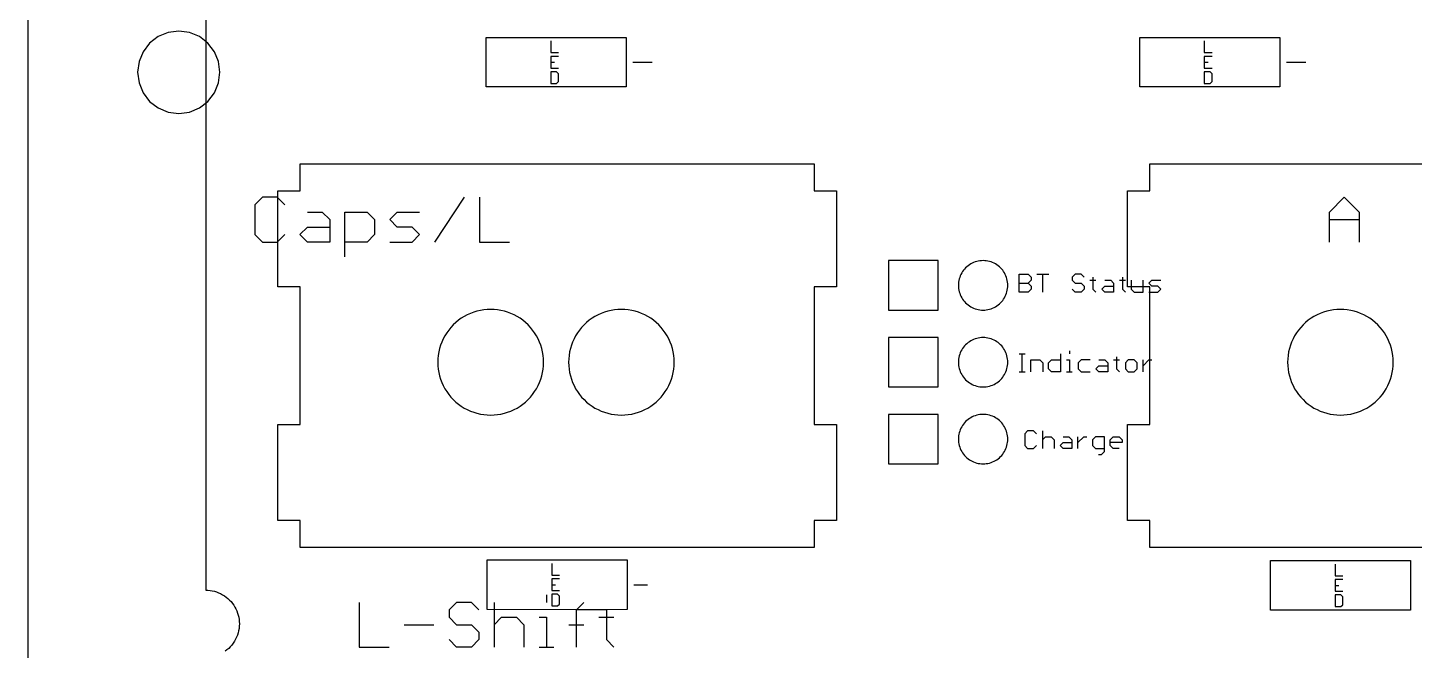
# Model space of a CAD drawing. Extents: x -174 to 183, y -92 to 46.
# Drawn here: x -174.5 to -124, y -47.5 to -24.8 of the extents above; entities that cross this region are included whole.
import ezdxf

# ---------------------------------------------------------------- set-up
doc = ezdxf.new("R2010")
doc.units = 0
doc.layers.get('0').update_dxf_attribs({"linetype": 'CONTINUOUS'})

msp = doc.modelspace()

# ---------------------------------------------------------------- linework, layer by layer
for p, q in [((-174.497, 38.44), (-174.497, -83.988)), ((-168.013, 30.931), (-168.013, -45.281)), ((-169.744, -25.123), (-170.055, -25.361)), ((-169.382, -24.973), (-169.744, -25.123)), ((-168.994, -24.922), (-169.382, -24.973)), ((-168.606, -24.973), (-168.994, -24.922)), ((-168.244, -25.123), (-168.606, -24.973)), ((-167.933, -25.361), (-168.244, -25.123)), ((-157.801, -26.956), (-157.801, -25.156)), ((-157.801, -25.156), (-152.701, -25.156)), ((-152.701, -25.156), (-152.701, -26.956)), ((-133.988, -26.956), (-133.988, -25.156)), ((-133.988, -25.156), (-128.888, -25.156)), ((-128.888, -25.156), (-128.888, -26.956)), ((-170.293, -25.672), (-170.443, -26.034)), ((-170.055, -25.361), (-170.293, -25.672)), ((-167.695, -25.672), (-167.933, -25.361)), ((-167.545, -26.034), (-167.695, -25.672)), ((-155.445, -25.281), (-155.445, -25.706)), ((-155.445, -25.706), (-155.162, -25.706)), ((-131.633, -25.281), (-131.633, -25.706)), ((-131.633, -25.706), (-131.349, -25.706)), ((-170.443, -26.034), (-170.494, -26.422)), ((-167.494, -26.422), (-167.545, -26.034)), ((-155.162, -25.844), (-155.445, -25.844)), ((-155.445, -25.844), (-155.445, -26.056)), ((-155.445, -26.056), (-155.303, -26.056)), ((-155.445, -26.056), (-155.445, -26.269)), ((-152.451, -26.056), (-151.751, -26.056)), ((-131.349, -25.844), (-131.633, -25.844)), ((-131.633, -25.844), (-131.633, -26.056)), ((-131.633, -26.056), (-131.491, -26.056)), ((-131.633, -26.056), (-131.633, -26.269)), ((-128.638, -26.056), (-127.938, -26.056)), ((-170.494, -26.422), (-170.443, -26.81)), ((-167.545, -26.81), (-167.494, -26.422)), ((-155.445, -26.269), (-155.162, -26.269)), ((-155.445, -26.406), (-155.445, -26.831)), ((-155.233, -26.406), (-155.445, -26.406)), ((-155.162, -26.477), (-155.233, -26.406)), ((-155.233, -26.831), (-155.162, -26.76)), ((-155.162, -26.76), (-155.162, -26.477)), ((-131.633, -26.269), (-131.349, -26.269)), ((-131.633, -26.406), (-131.633, -26.831)), ((-131.42, -26.406), (-131.633, -26.406)), ((-131.349, -26.477), (-131.42, -26.406)), ((-131.42, -26.831), (-131.349, -26.76)), ((-131.349, -26.76), (-131.349, -26.477)), ((-170.443, -26.81), (-170.293, -27.172)), ((-170.293, -27.172), (-170.055, -27.483)), ((-167.933, -27.483), (-167.695, -27.172)), ((-167.695, -27.172), (-167.545, -26.81)), ((-152.701, -26.956), (-157.801, -26.956)), ((-155.445, -26.831), (-155.233, -26.831)), ((-128.888, -26.956), (-133.988, -26.956)), ((-131.633, -26.831), (-131.42, -26.831)), ((-170.055, -27.483), (-169.744, -27.721)), ((-169.744, -27.721), (-169.382, -27.871)), ((-168.606, -27.871), (-168.244, -27.721)), ((-168.244, -27.721), (-167.933, -27.483)), ((-169.382, -27.871), (-168.994, -27.922)), ((-168.994, -27.922), (-168.606, -27.871)), ((-164.574, -30.74), (-164.574, -29.759)), ((-164.574, -29.759), (-145.842, -29.759)), ((-145.842, -29.759), (-145.842, -30.74)), ((-133.619, -30.74), (-133.619, -29.759)), ((-133.619, -29.759), (-119.649, -29.759)), ((-165.387, -30.74), (-164.574, -30.74)), ((-165.387, -34.24), (-165.387, -30.74)), ((-145.842, -30.74), (-145.029, -30.74)), ((-145.029, -30.74), (-145.029, -34.24)), ((-134.432, -34.24), (-134.432, -30.74)), ((-134.432, -30.74), (-133.619, -30.74)), ((-165.947, -30.976), (-166.219, -31.247)), ((-166.219, -31.247), (-166.219, -32.331)), ((-165.405, -30.976), (-165.947, -30.976)), ((-165.134, -31.247), (-165.405, -30.976)), ((-159.67, -32.603), (-158.585, -30.976)), ((-158.033, -30.976), (-158.033, -32.603)), ((-127.077, -31.518), (-126.534, -30.976)), ((-126.534, -30.976), (-125.992, -31.518)), ((-164.31, -31.518), (-163.768, -31.518)), ((-163.768, -31.518), (-163.497, -31.789)), ((-163.497, -31.789), (-163.497, -32.06)), ((-162.944, -31.518), (-162.131, -31.518)), ((-162.944, -32.603), (-162.944, -31.518)), ((-162.131, -31.518), (-161.86, -31.789)), ((-161.86, -31.789), (-161.86, -32.331)), ((-161.307, -31.789), (-161.036, -31.518)), ((-161.036, -32.06), (-161.307, -31.789)), ((-161.036, -31.518), (-160.223, -31.518)), ((-127.077, -31.789), (-127.077, -31.518)), ((-127.077, -32.603), (-127.077, -31.789)), ((-127.077, -31.789), (-125.992, -31.789)), ((-125.992, -31.518), (-125.992, -31.789)), ((-125.992, -31.789), (-125.992, -32.603)), ((-164.581, -32.331), (-164.31, -32.06)), ((-164.31, -32.06), (-163.497, -32.06)), ((-163.497, -32.06), (-163.497, -32.603)), ((-160.494, -32.06), (-161.036, -32.06)), ((-160.223, -32.331), (-160.494, -32.06)), ((-166.219, -32.331), (-165.947, -32.603)), ((-165.947, -32.603), (-165.405, -32.603)), ((-165.405, -32.603), (-165.134, -32.331)), ((-164.31, -32.603), (-164.581, -32.331)), ((-163.497, -32.603), (-164.31, -32.603)), ((-162.944, -33.145), (-162.944, -32.603)), ((-162.131, -32.603), (-162.944, -32.603)), ((-161.86, -32.331), (-162.131, -32.603)), ((-161.307, -32.603), (-160.494, -32.603)), ((-160.494, -32.603), (-160.223, -32.331)), ((-158.033, -32.603), (-156.948, -32.603)), ((-141.333, -33.281), (-143.133, -33.281)), ((-143.133, -33.281), (-143.133, -35.081)), ((-141.333, -35.081), (-141.333, -33.281)), ((-139.982, -33.329), (-140.038, -33.35)), ((-139.982, -33.329), (-140.038, -33.35)), ((-139.926, -33.312), (-139.982, -33.329)), ((-139.926, -33.312), (-139.982, -33.329)), ((-139.869, -33.299), (-139.926, -33.312)), ((-139.869, -33.299), (-139.926, -33.312)), ((-139.811, -33.289), (-139.869, -33.299)), ((-139.811, -33.289), (-139.869, -33.299)), ((-139.752, -33.283), (-139.811, -33.289)), ((-139.752, -33.283), (-139.811, -33.289)), ((-139.693, -33.281), (-139.752, -33.283)), ((-139.693, -33.281), (-139.752, -33.283)), ((-139.634, -33.283), (-139.693, -33.281)), ((-139.634, -33.283), (-139.693, -33.281)), ((-139.576, -33.289), (-139.634, -33.283)), ((-139.576, -33.289), (-139.634, -33.283)), ((-139.518, -33.299), (-139.576, -33.289)), ((-139.518, -33.299), (-139.576, -33.289)), ((-139.46, -33.312), (-139.518, -33.299)), ((-139.46, -33.312), (-139.518, -33.299)), ((-139.404, -33.329), (-139.46, -33.312)), ((-139.404, -33.329), (-139.46, -33.312)), ((-139.349, -33.35), (-139.404, -33.329)), ((-139.349, -33.35), (-139.404, -33.329)), ((-140.525, -33.837), (-140.545, -33.892)), ((-140.525, -33.837), (-140.545, -33.892)), ((-140.5, -33.783), (-140.525, -33.837)), ((-140.5, -33.783), (-140.525, -33.837)), ((-140.473, -33.731), (-140.5, -33.783)), ((-140.473, -33.731), (-140.5, -33.783)), ((-140.441, -33.681), (-140.473, -33.731)), ((-140.441, -33.681), (-140.473, -33.731)), ((-140.407, -33.634), (-140.441, -33.681)), ((-140.407, -33.634), (-140.441, -33.681)), ((-140.37, -33.588), (-140.407, -33.634)), ((-140.37, -33.588), (-140.407, -33.634)), ((-140.33, -33.545), (-140.37, -33.588)), ((-140.33, -33.545), (-140.37, -33.588)), ((-140.287, -33.505), (-140.33, -33.545)), ((-140.287, -33.505), (-140.33, -33.545)), ((-140.241, -33.467), (-140.287, -33.505)), ((-140.241, -33.467), (-140.287, -33.505)), ((-140.193, -33.433), (-140.241, -33.467)), ((-140.193, -33.433), (-140.241, -33.467)), ((-140.143, -33.402), (-140.193, -33.433)), ((-140.143, -33.402), (-140.193, -33.433)), ((-140.091, -33.374), (-140.143, -33.402)), ((-140.091, -33.374), (-140.143, -33.402)), ((-140.038, -33.35), (-140.091, -33.374)), ((-140.038, -33.35), (-140.091, -33.374)), ((-139.295, -33.374), (-139.349, -33.35)), ((-139.295, -33.374), (-139.349, -33.35)), ((-139.243, -33.402), (-139.295, -33.374)), ((-139.243, -33.402), (-139.295, -33.374)), ((-139.193, -33.433), (-139.243, -33.402)), ((-139.193, -33.433), (-139.243, -33.402)), ((-139.145, -33.467), (-139.193, -33.433)), ((-139.145, -33.467), (-139.193, -33.433)), ((-139.1, -33.505), (-139.145, -33.467)), ((-139.1, -33.505), (-139.145, -33.467)), ((-139.057, -33.545), (-139.1, -33.505)), ((-139.057, -33.545), (-139.1, -33.505)), ((-139.016, -33.588), (-139.057, -33.545)), ((-139.016, -33.588), (-139.057, -33.545)), ((-138.979, -33.634), (-139.016, -33.588)), ((-138.979, -33.634), (-139.016, -33.588)), ((-138.945, -33.681), (-138.979, -33.634)), ((-138.945, -33.681), (-138.979, -33.634)), ((-138.914, -33.731), (-138.945, -33.681)), ((-138.914, -33.731), (-138.945, -33.681)), ((-138.886, -33.783), (-138.914, -33.731)), ((-138.886, -33.783), (-138.914, -33.731)), ((-138.862, -33.837), (-138.886, -33.783)), ((-138.862, -33.837), (-138.886, -33.783)), ((-138.841, -33.892), (-138.862, -33.837)), ((-138.841, -33.892), (-138.862, -33.837)), ((-138.378, -33.776), (-138.053, -33.776)), ((-138.378, -34.101), (-138.378, -33.776)), ((-138.053, -33.776), (-137.945, -33.884)), ((-137.733, -33.776), (-137.517, -33.776)), ((-137.517, -34.426), (-137.517, -33.776)), ((-137.517, -33.776), (-137.3, -33.776)), ((-136.336, -33.776), (-136.444, -33.884)), ((-136.119, -33.776), (-136.336, -33.776)), ((-136.011, -33.884), (-136.119, -33.776)), ((-164.574, -34.24), (-165.387, -34.24)), ((-164.574, -39.249), (-164.574, -34.24)), ((-145.029, -34.24), (-145.842, -34.24)), ((-145.842, -34.24), (-145.842, -39.249)), ((-140.591, -34.123), (-140.593, -34.181)), ((-140.591, -34.123), (-140.593, -34.181)), ((-140.593, -34.181), (-140.591, -34.24)), ((-140.593, -34.181), (-140.591, -34.24)), ((-140.585, -34.064), (-140.591, -34.123)), ((-140.585, -34.064), (-140.591, -34.123)), ((-140.591, -34.24), (-140.585, -34.299)), ((-140.591, -34.24), (-140.585, -34.299)), ((-140.576, -34.006), (-140.585, -34.064)), ((-140.576, -34.006), (-140.585, -34.064)), ((-140.585, -34.299), (-140.576, -34.357)), ((-140.585, -34.299), (-140.576, -34.357)), ((-140.562, -33.948), (-140.576, -34.006)), ((-140.562, -33.948), (-140.576, -34.006)), ((-140.545, -33.892), (-140.562, -33.948)), ((-140.545, -33.892), (-140.562, -33.948)), ((-138.824, -33.948), (-138.841, -33.892)), ((-138.824, -33.948), (-138.841, -33.892)), ((-138.81, -34.006), (-138.824, -33.948)), ((-138.81, -34.006), (-138.824, -33.948)), ((-138.801, -34.064), (-138.81, -34.006)), ((-138.801, -34.064), (-138.81, -34.006)), ((-138.81, -34.357), (-138.801, -34.299)), ((-138.81, -34.357), (-138.801, -34.299)), ((-138.795, -34.123), (-138.801, -34.064)), ((-138.795, -34.123), (-138.801, -34.064)), ((-138.801, -34.299), (-138.795, -34.24)), ((-138.801, -34.299), (-138.795, -34.24)), ((-138.793, -34.181), (-138.795, -34.123)), ((-138.793, -34.181), (-138.795, -34.123)), ((-138.795, -34.24), (-138.793, -34.181)), ((-138.795, -34.24), (-138.793, -34.181)), ((-138.378, -34.426), (-138.378, -34.101)), ((-138.378, -34.101), (-138.053, -34.101)), ((-137.945, -33.993), (-138.053, -34.101)), ((-138.053, -34.101), (-137.945, -34.209)), ((-137.945, -34.318), (-138.053, -34.426)), ((-137.945, -33.884), (-137.945, -33.993)), ((-137.945, -34.209), (-137.945, -34.318)), ((-136.444, -33.884), (-136.444, -33.993)), ((-136.444, -33.993), (-136.336, -34.101)), ((-136.336, -34.426), (-136.444, -34.318)), ((-136.336, -34.101), (-136.119, -34.101)), ((-136.119, -34.101), (-136.011, -34.209)), ((-136.011, -34.318), (-136.119, -34.426)), ((-136.011, -34.209), (-136.011, -34.318)), ((-135.8, -33.993), (-135.583, -33.993)), ((-135.691, -33.884), (-135.691, -34.318)), ((-135.691, -34.318), (-135.583, -34.426)), ((-135.37, -34.318), (-135.262, -34.209)), ((-135.262, -34.426), (-135.37, -34.318)), ((-135.262, -33.993), (-135.045, -33.993)), ((-135.262, -34.209), (-134.937, -34.209)), ((-135.045, -33.993), (-134.937, -34.101)), ((-134.937, -34.101), (-134.937, -34.209)), ((-134.937, -34.209), (-134.937, -34.426)), ((-134.725, -33.993), (-134.509, -33.993)), ((-134.617, -33.884), (-134.617, -34.318)), ((-134.617, -34.318), (-134.509, -34.426)), ((-133.619, -34.24), (-134.432, -34.24)), ((-134.296, -33.993), (-134.296, -34.318)), ((-134.296, -34.318), (-134.187, -34.426)), ((-133.862, -34.426), (-133.862, -33.993)), ((-133.651, -34.101), (-133.543, -33.993)), ((-133.543, -34.209), (-133.651, -34.101)), ((-133.619, -39.249), (-133.619, -34.24)), ((-133.543, -33.993), (-133.218, -33.993)), ((-133.326, -34.209), (-133.543, -34.209)), ((-133.218, -34.318), (-133.326, -34.209)), ((-133.326, -34.426), (-133.218, -34.318)), ((-140.576, -34.357), (-140.562, -34.414)), ((-140.576, -34.357), (-140.562, -34.414)), ((-140.562, -34.414), (-140.545, -34.471)), ((-140.562, -34.414), (-140.545, -34.471)), ((-140.545, -34.471), (-140.525, -34.526)), ((-140.545, -34.471), (-140.525, -34.526)), ((-140.525, -34.526), (-140.5, -34.579)), ((-140.525, -34.526), (-140.5, -34.579)), ((-140.5, -34.579), (-140.473, -34.631)), ((-140.5, -34.579), (-140.473, -34.631)), ((-140.473, -34.631), (-140.441, -34.681)), ((-140.473, -34.631), (-140.441, -34.681)), ((-140.441, -34.681), (-140.407, -34.729)), ((-140.441, -34.681), (-140.407, -34.729)), ((-140.407, -34.729), (-140.37, -34.775)), ((-140.407, -34.729), (-140.37, -34.775)), ((-140.37, -34.775), (-140.33, -34.818)), ((-140.37, -34.775), (-140.33, -34.818)), ((-140.33, -34.818), (-140.287, -34.858)), ((-140.33, -34.818), (-140.287, -34.858)), ((-139.1, -34.858), (-139.057, -34.818)), ((-139.1, -34.858), (-139.057, -34.818)), ((-139.057, -34.818), (-139.016, -34.775)), ((-139.057, -34.818), (-139.016, -34.775)), ((-139.016, -34.775), (-138.979, -34.729)), ((-139.016, -34.775), (-138.979, -34.729)), ((-138.979, -34.729), (-138.945, -34.681)), ((-138.979, -34.729), (-138.945, -34.681)), ((-138.945, -34.681), (-138.914, -34.631)), ((-138.945, -34.681), (-138.914, -34.631)), ((-138.914, -34.631), (-138.886, -34.579)), ((-138.914, -34.631), (-138.886, -34.579)), ((-138.886, -34.579), (-138.862, -34.526)), ((-138.886, -34.579), (-138.862, -34.526)), ((-138.862, -34.526), (-138.841, -34.471)), ((-138.862, -34.526), (-138.841, -34.471)), ((-138.841, -34.471), (-138.824, -34.414)), ((-138.841, -34.471), (-138.824, -34.414)), ((-138.824, -34.414), (-138.81, -34.357)), ((-138.824, -34.414), (-138.81, -34.357)), ((-138.053, -34.426), (-138.378, -34.426)), ((-136.119, -34.426), (-136.336, -34.426)), ((-134.937, -34.426), (-135.262, -34.426)), ((-134.187, -34.426), (-133.862, -34.426)), ((-133.651, -34.426), (-133.326, -34.426)), ((-158.594, -35.314), (-158.701, -35.381)), ((-158.483, -35.255), (-158.594, -35.314)), ((-158.369, -35.203), (-158.483, -35.255)), ((-158.251, -35.159), (-158.369, -35.203)), ((-158.13, -35.122), (-158.251, -35.159)), ((-158.007, -35.093), (-158.13, -35.122)), ((-157.883, -35.073), (-158.007, -35.093)), ((-157.758, -35.061), (-157.883, -35.073)), ((-157.632, -35.056), (-157.758, -35.061)), ((-157.506, -35.061), (-157.632, -35.056)), ((-157.381, -35.073), (-157.506, -35.061)), ((-157.256, -35.093), (-157.381, -35.073)), ((-157.134, -35.122), (-157.256, -35.093)), ((-157.013, -35.159), (-157.134, -35.122)), ((-156.895, -35.203), (-157.013, -35.159)), ((-156.78, -35.255), (-156.895, -35.203)), ((-156.669, -35.314), (-156.78, -35.255)), ((-156.562, -35.381), (-156.669, -35.314)), ((-153.832, -35.314), (-153.939, -35.381)), ((-153.721, -35.255), (-153.832, -35.314)), ((-153.606, -35.203), (-153.721, -35.255)), ((-153.488, -35.159), (-153.606, -35.203)), ((-153.368, -35.122), (-153.488, -35.159)), ((-153.245, -35.093), (-153.368, -35.122)), ((-153.121, -35.073), (-153.245, -35.093)), ((-152.995, -35.061), (-153.121, -35.073)), ((-152.869, -35.056), (-152.995, -35.061)), ((-152.743, -35.061), (-152.869, -35.056)), ((-152.618, -35.073), (-152.743, -35.061)), ((-152.494, -35.093), (-152.618, -35.073)), ((-152.371, -35.122), (-152.494, -35.093)), ((-152.251, -35.159), (-152.371, -35.122)), ((-152.133, -35.203), (-152.251, -35.159)), ((-152.018, -35.255), (-152.133, -35.203)), ((-151.907, -35.314), (-152.018, -35.255)), ((-151.8, -35.381), (-151.907, -35.314)), ((-143.133, -35.081), (-141.333, -35.081)), ((-140.287, -34.858), (-140.241, -34.895)), ((-140.287, -34.858), (-140.241, -34.895)), ((-140.241, -34.895), (-140.193, -34.93)), ((-140.241, -34.895), (-140.193, -34.93)), ((-140.193, -34.93), (-140.143, -34.961)), ((-140.193, -34.93), (-140.143, -34.961)), ((-140.143, -34.961), (-140.091, -34.989)), ((-140.143, -34.961), (-140.091, -34.989)), ((-140.091, -34.989), (-140.038, -35.013)), ((-140.091, -34.989), (-140.038, -35.013)), ((-140.038, -35.013), (-139.982, -35.034)), ((-140.038, -35.013), (-139.982, -35.034)), ((-139.982, -35.034), (-139.926, -35.051)), ((-139.982, -35.034), (-139.926, -35.051)), ((-139.926, -35.051), (-139.869, -35.064)), ((-139.926, -35.051), (-139.869, -35.064)), ((-139.869, -35.064), (-139.811, -35.074)), ((-139.869, -35.064), (-139.811, -35.074)), ((-139.811, -35.074), (-139.752, -35.079)), ((-139.811, -35.074), (-139.752, -35.079)), ((-139.752, -35.079), (-139.693, -35.081)), ((-139.752, -35.079), (-139.693, -35.081)), ((-139.693, -35.081), (-139.634, -35.079)), ((-139.693, -35.081), (-139.634, -35.079)), ((-139.634, -35.079), (-139.576, -35.074)), ((-139.634, -35.079), (-139.576, -35.074)), ((-139.576, -35.074), (-139.518, -35.064)), ((-139.576, -35.074), (-139.518, -35.064)), ((-139.518, -35.064), (-139.46, -35.051)), ((-139.518, -35.064), (-139.46, -35.051)), ((-139.46, -35.051), (-139.404, -35.034)), ((-139.46, -35.051), (-139.404, -35.034)), ((-139.404, -35.034), (-139.349, -35.013)), ((-139.404, -35.034), (-139.349, -35.013)), ((-139.349, -35.013), (-139.295, -34.989)), ((-139.349, -35.013), (-139.295, -34.989)), ((-139.295, -34.989), (-139.243, -34.961)), ((-139.295, -34.989), (-139.243, -34.961)), ((-139.243, -34.961), (-139.193, -34.93)), ((-139.243, -34.961), (-139.193, -34.93)), ((-139.193, -34.93), (-139.145, -34.895)), ((-139.193, -34.93), (-139.145, -34.895)), ((-139.145, -34.895), (-139.1, -34.858)), ((-139.145, -34.895), (-139.1, -34.858)), ((-127.638, -35.314), (-127.745, -35.381)), ((-127.527, -35.255), (-127.638, -35.314)), ((-127.412, -35.203), (-127.527, -35.255)), ((-127.294, -35.159), (-127.412, -35.203)), ((-127.174, -35.122), (-127.294, -35.159)), ((-127.051, -35.093), (-127.174, -35.122)), ((-126.927, -35.073), (-127.051, -35.093)), ((-126.802, -35.061), (-126.927, -35.073)), ((-126.676, -35.056), (-126.802, -35.061)), ((-126.55, -35.061), (-126.676, -35.056)), ((-126.424, -35.073), (-126.55, -35.061)), ((-126.3, -35.093), (-126.424, -35.073)), ((-126.177, -35.122), (-126.3, -35.093)), ((-126.057, -35.159), (-126.177, -35.122)), ((-125.939, -35.203), (-126.057, -35.159)), ((-125.824, -35.255), (-125.939, -35.203)), ((-125.713, -35.314), (-125.824, -35.255)), ((-125.606, -35.381), (-125.713, -35.314)), ((-159.159, -35.81), (-159.232, -35.912)), ((-159.079, -35.712), (-159.159, -35.81)), ((-158.993, -35.62), (-159.079, -35.712)), ((-158.901, -35.534), (-158.993, -35.62)), ((-158.804, -35.454), (-158.901, -35.534)), ((-158.701, -35.381), (-158.804, -35.454)), ((-156.46, -35.454), (-156.562, -35.381)), ((-156.363, -35.534), (-156.46, -35.454)), ((-156.271, -35.62), (-156.363, -35.534)), ((-156.185, -35.712), (-156.271, -35.62)), ((-156.105, -35.81), (-156.185, -35.712)), ((-156.031, -35.912), (-156.105, -35.81)), ((-154.397, -35.81), (-154.47, -35.912)), ((-154.317, -35.712), (-154.397, -35.81)), ((-154.231, -35.62), (-154.317, -35.712)), ((-154.139, -35.534), (-154.231, -35.62)), ((-154.041, -35.454), (-154.139, -35.534)), ((-153.939, -35.381), (-154.041, -35.454)), ((-151.697, -35.454), (-151.8, -35.381)), ((-151.6, -35.534), (-151.697, -35.454)), ((-151.508, -35.62), (-151.6, -35.534)), ((-151.422, -35.712), (-151.508, -35.62)), ((-151.342, -35.81), (-151.422, -35.712)), ((-151.269, -35.912), (-151.342, -35.81)), ((-128.203, -35.81), (-128.276, -35.912)), ((-128.123, -35.712), (-128.203, -35.81)), ((-128.037, -35.62), (-128.123, -35.712)), ((-127.945, -35.534), (-128.037, -35.62)), ((-127.848, -35.454), (-127.945, -35.534)), ((-127.745, -35.381), (-127.848, -35.454)), ((-125.504, -35.454), (-125.606, -35.381)), ((-125.406, -35.534), (-125.504, -35.454)), ((-125.314, -35.62), (-125.406, -35.534)), ((-125.228, -35.712), (-125.314, -35.62)), ((-125.148, -35.81), (-125.228, -35.712)), ((-125.075, -35.912), (-125.148, -35.81)), ((-159.455, -36.363), (-159.491, -36.483)), ((-159.41, -36.245), (-159.455, -36.363)), ((-159.358, -36.13), (-159.41, -36.245)), ((-159.299, -36.019), (-159.358, -36.13)), ((-159.232, -35.912), (-159.299, -36.019)), ((-155.965, -36.019), (-156.031, -35.912)), ((-155.905, -36.13), (-155.965, -36.019)), ((-155.853, -36.245), (-155.905, -36.13)), ((-155.809, -36.363), (-155.853, -36.245)), ((-155.772, -36.483), (-155.809, -36.363)), ((-154.692, -36.363), (-154.729, -36.483)), ((-154.648, -36.245), (-154.692, -36.363)), ((-154.596, -36.13), (-154.648, -36.245)), ((-154.536, -36.019), (-154.596, -36.13)), ((-154.47, -35.912), (-154.536, -36.019)), ((-151.202, -36.019), (-151.269, -35.912)), ((-151.143, -36.13), (-151.202, -36.019)), ((-151.091, -36.245), (-151.143, -36.13)), ((-151.046, -36.363), (-151.091, -36.245)), ((-151.01, -36.483), (-151.046, -36.363)), ((-141.333, -36.081), (-143.133, -36.081)), ((-143.133, -36.081), (-143.133, -37.881)), ((-141.333, -37.881), (-141.333, -36.081)), ((-140.33, -36.345), (-140.37, -36.388)), ((-140.33, -36.345), (-140.37, -36.388)), ((-140.287, -36.305), (-140.33, -36.345)), ((-140.287, -36.305), (-140.33, -36.345)), ((-140.241, -36.267), (-140.287, -36.305)), ((-140.241, -36.267), (-140.287, -36.305)), ((-140.193, -36.233), (-140.241, -36.267)), ((-140.193, -36.233), (-140.241, -36.267)), ((-140.143, -36.202), (-140.193, -36.233)), ((-140.143, -36.202), (-140.193, -36.233)), ((-140.091, -36.174), (-140.143, -36.202)), ((-140.091, -36.174), (-140.143, -36.202)), ((-140.038, -36.15), (-140.091, -36.174)), ((-140.038, -36.15), (-140.091, -36.174)), ((-139.982, -36.129), (-140.038, -36.15)), ((-139.982, -36.129), (-140.038, -36.15)), ((-139.926, -36.112), (-139.982, -36.129)), ((-139.926, -36.112), (-139.982, -36.129)), ((-139.869, -36.099), (-139.926, -36.112)), ((-139.869, -36.099), (-139.926, -36.112)), ((-139.811, -36.089), (-139.869, -36.099)), ((-139.811, -36.089), (-139.869, -36.099)), ((-139.752, -36.083), (-139.811, -36.089)), ((-139.752, -36.083), (-139.811, -36.089)), ((-139.693, -36.081), (-139.752, -36.083)), ((-139.693, -36.081), (-139.752, -36.083)), ((-139.634, -36.083), (-139.693, -36.081)), ((-139.634, -36.083), (-139.693, -36.081)), ((-139.576, -36.089), (-139.634, -36.083)), ((-139.576, -36.089), (-139.634, -36.083)), ((-139.518, -36.099), (-139.576, -36.089)), ((-139.518, -36.099), (-139.576, -36.089)), ((-139.46, -36.112), (-139.518, -36.099)), ((-139.46, -36.112), (-139.518, -36.099)), ((-139.404, -36.129), (-139.46, -36.112)), ((-139.404, -36.129), (-139.46, -36.112)), ((-139.349, -36.15), (-139.404, -36.129)), ((-139.349, -36.15), (-139.404, -36.129)), ((-139.295, -36.174), (-139.349, -36.15)), ((-139.295, -36.174), (-139.349, -36.15)), ((-139.243, -36.202), (-139.295, -36.174)), ((-139.243, -36.202), (-139.295, -36.174)), ((-139.193, -36.233), (-139.243, -36.202)), ((-139.193, -36.233), (-139.243, -36.202)), ((-139.145, -36.267), (-139.193, -36.233)), ((-139.145, -36.267), (-139.193, -36.233)), ((-139.1, -36.305), (-139.145, -36.267)), ((-139.1, -36.305), (-139.145, -36.267)), ((-139.057, -36.345), (-139.1, -36.305)), ((-139.057, -36.345), (-139.1, -36.305)), ((-139.016, -36.388), (-139.057, -36.345)), ((-139.016, -36.388), (-139.057, -36.345)), ((-128.498, -36.363), (-128.535, -36.483)), ((-128.454, -36.245), (-128.498, -36.363)), ((-128.402, -36.13), (-128.454, -36.245)), ((-128.343, -36.019), (-128.402, -36.13)), ((-128.276, -35.912), (-128.343, -36.019)), ((-125.009, -36.019), (-125.075, -35.912)), ((-124.949, -36.13), (-125.009, -36.019)), ((-124.897, -36.245), (-124.949, -36.13)), ((-124.853, -36.363), (-124.897, -36.245)), ((-124.816, -36.483), (-124.853, -36.363)), ((-159.553, -36.855), (-159.557, -36.981)), ((-159.54, -36.73), (-159.553, -36.855)), ((-159.52, -36.606), (-159.54, -36.73)), ((-159.491, -36.483), (-159.52, -36.606)), ((-155.744, -36.606), (-155.772, -36.483)), ((-155.723, -36.73), (-155.744, -36.606)), ((-155.711, -36.855), (-155.723, -36.73)), ((-155.707, -36.981), (-155.711, -36.855)), ((-154.79, -36.855), (-154.794, -36.981)), ((-154.778, -36.73), (-154.79, -36.855)), ((-154.757, -36.606), (-154.778, -36.73)), ((-154.729, -36.483), (-154.757, -36.606)), ((-150.981, -36.606), (-151.01, -36.483)), ((-150.961, -36.73), (-150.981, -36.606)), ((-150.948, -36.855), (-150.961, -36.73)), ((-150.944, -36.981), (-150.948, -36.855)), ((-140.585, -36.864), (-140.591, -36.923)), ((-140.585, -36.864), (-140.591, -36.923)), ((-140.576, -36.806), (-140.585, -36.864)), ((-140.576, -36.806), (-140.585, -36.864)), ((-140.562, -36.748), (-140.576, -36.806)), ((-140.562, -36.748), (-140.576, -36.806)), ((-140.545, -36.692), (-140.562, -36.748)), ((-140.545, -36.692), (-140.562, -36.748)), ((-140.525, -36.637), (-140.545, -36.692)), ((-140.525, -36.637), (-140.545, -36.692)), ((-140.5, -36.583), (-140.525, -36.637)), ((-140.5, -36.583), (-140.525, -36.637)), ((-140.473, -36.531), (-140.5, -36.583)), ((-140.473, -36.531), (-140.5, -36.583)), ((-140.441, -36.481), (-140.473, -36.531)), ((-140.441, -36.481), (-140.473, -36.531)), ((-140.407, -36.434), (-140.441, -36.481)), ((-140.407, -36.434), (-140.441, -36.481)), ((-140.37, -36.388), (-140.407, -36.434)), ((-140.37, -36.388), (-140.407, -36.434)), ((-138.979, -36.434), (-139.016, -36.388)), ((-138.979, -36.434), (-139.016, -36.388)), ((-138.945, -36.481), (-138.979, -36.434)), ((-138.945, -36.481), (-138.979, -36.434)), ((-138.914, -36.531), (-138.945, -36.481)), ((-138.914, -36.531), (-138.945, -36.481)), ((-138.886, -36.583), (-138.914, -36.531)), ((-138.886, -36.583), (-138.914, -36.531)), ((-138.862, -36.637), (-138.886, -36.583)), ((-138.862, -36.637), (-138.886, -36.583)), ((-138.841, -36.692), (-138.862, -36.637)), ((-138.841, -36.692), (-138.862, -36.637)), ((-138.824, -36.748), (-138.841, -36.692)), ((-138.824, -36.748), (-138.841, -36.692)), ((-138.81, -36.806), (-138.824, -36.748)), ((-138.81, -36.806), (-138.824, -36.748)), ((-138.801, -36.864), (-138.81, -36.806)), ((-138.801, -36.864), (-138.81, -36.806)), ((-138.795, -36.923), (-138.801, -36.864)), ((-138.795, -36.923), (-138.801, -36.864)), ((-138.378, -36.676), (-138.269, -36.676)), ((-138.269, -37.326), (-138.269, -36.676)), ((-138.269, -36.676), (-138.161, -36.676)), ((-136.87, -36.676), (-136.87, -36.893)), ((-136.551, -36.568), (-136.551, -36.676)), ((-134.832, -36.784), (-134.832, -37.218)), ((-128.597, -36.855), (-128.601, -36.981)), ((-128.584, -36.73), (-128.597, -36.855)), ((-128.564, -36.606), (-128.584, -36.73)), ((-128.535, -36.483), (-128.564, -36.606)), ((-124.788, -36.606), (-124.816, -36.483)), ((-124.767, -36.73), (-124.788, -36.606)), ((-124.755, -36.855), (-124.767, -36.73)), ((-124.751, -36.981), (-124.755, -36.855)), ((-159.557, -36.981), (-159.553, -37.107)), ((-159.553, -37.107), (-159.54, -37.233)), ((-159.54, -37.233), (-159.52, -37.357)), ((-159.52, -37.357), (-159.491, -37.48)), ((-155.772, -37.48), (-155.744, -37.357)), ((-155.744, -37.357), (-155.723, -37.233)), ((-155.723, -37.233), (-155.711, -37.107)), ((-155.711, -37.107), (-155.707, -36.981)), ((-154.794, -36.981), (-154.79, -37.107)), ((-154.79, -37.107), (-154.778, -37.233)), ((-154.778, -37.233), (-154.757, -37.357)), ((-154.757, -37.357), (-154.729, -37.48)), ((-151.01, -37.48), (-150.981, -37.357)), ((-150.981, -37.357), (-150.961, -37.233)), ((-150.961, -37.233), (-150.948, -37.107)), ((-150.948, -37.107), (-150.944, -36.981)), ((-140.591, -36.923), (-140.593, -36.981)), ((-140.591, -36.923), (-140.593, -36.981)), ((-140.593, -36.981), (-140.591, -37.04)), ((-140.593, -36.981), (-140.591, -37.04)), ((-140.591, -37.04), (-140.585, -37.099)), ((-140.591, -37.04), (-140.585, -37.099)), ((-140.585, -37.099), (-140.576, -37.157)), ((-140.585, -37.099), (-140.576, -37.157)), ((-140.576, -37.157), (-140.562, -37.214)), ((-140.576, -37.157), (-140.562, -37.214)), ((-140.562, -37.214), (-140.545, -37.271)), ((-140.562, -37.214), (-140.545, -37.271)), ((-140.545, -37.271), (-140.525, -37.326)), ((-140.545, -37.271), (-140.525, -37.326)), ((-140.525, -37.326), (-140.5, -37.379)), ((-140.525, -37.326), (-140.5, -37.379)), ((-138.886, -37.379), (-138.862, -37.326)), ((-138.886, -37.379), (-138.862, -37.326)), ((-138.862, -37.326), (-138.841, -37.271)), ((-138.862, -37.326), (-138.841, -37.271)), ((-138.841, -37.271), (-138.824, -37.214)), ((-138.841, -37.271), (-138.824, -37.214)), ((-138.824, -37.214), (-138.81, -37.157)), ((-138.824, -37.214), (-138.81, -37.157)), ((-138.81, -37.157), (-138.801, -37.099)), ((-138.81, -37.157), (-138.801, -37.099)), ((-138.801, -37.099), (-138.795, -37.04)), ((-138.801, -37.099), (-138.795, -37.04)), ((-138.793, -36.981), (-138.795, -36.923)), ((-138.793, -36.981), (-138.795, -36.923)), ((-138.795, -37.04), (-138.793, -36.981)), ((-138.795, -37.04), (-138.793, -36.981)), ((-138.378, -37.326), (-138.269, -37.326)), ((-138.269, -37.326), (-138.161, -37.326)), ((-137.948, -37.326), (-137.948, -36.893)), ((-137.948, -36.893), (-137.623, -36.893)), ((-137.623, -36.893), (-137.515, -37.001)), ((-137.515, -37.001), (-137.515, -37.326)), ((-137.304, -37.001), (-137.195, -36.893)), ((-137.304, -37.218), (-137.304, -37.001)), ((-137.195, -37.326), (-137.304, -37.218)), ((-137.195, -36.893), (-136.87, -36.893)), ((-136.87, -37.326), (-137.195, -37.326)), ((-136.87, -36.893), (-136.87, -37.326)), ((-136.659, -36.893), (-136.551, -36.893)), ((-136.659, -37.326), (-136.551, -37.326)), ((-136.551, -36.893), (-136.551, -37.326)), ((-136.551, -37.326), (-136.442, -37.326)), ((-136.121, -36.893), (-136.229, -37.001)), ((-136.229, -37.001), (-136.229, -37.218)), ((-136.229, -37.218), (-136.121, -37.326)), ((-135.796, -36.893), (-136.121, -36.893)), ((-136.121, -37.326), (-135.796, -37.326)), ((-135.585, -37.218), (-135.476, -37.109)), ((-135.476, -37.326), (-135.585, -37.218)), ((-135.476, -36.893), (-135.26, -36.893)), ((-135.476, -37.109), (-135.152, -37.109)), ((-135.152, -37.326), (-135.476, -37.326)), ((-135.26, -36.893), (-135.152, -37.001)), ((-135.152, -37.001), (-135.152, -37.109)), ((-135.152, -37.109), (-135.152, -37.326)), ((-134.94, -36.893), (-134.724, -36.893)), ((-134.832, -37.218), (-134.724, -37.326)), ((-134.402, -36.893), (-134.51, -37.001)), ((-134.51, -37.001), (-134.51, -37.218)), ((-134.51, -37.218), (-134.402, -37.326)), ((-134.186, -36.893), (-134.402, -36.893)), ((-134.402, -37.326), (-134.186, -37.326)), ((-134.077, -37.001), (-134.186, -36.893)), ((-134.186, -37.326), (-134.077, -37.218)), ((-134.077, -37.218), (-134.077, -37.001)), ((-133.866, -37.109), (-133.649, -36.893)), ((-133.866, -37.109), (-133.866, -36.893)), ((-133.866, -37.326), (-133.866, -37.109)), ((-133.649, -36.893), (-133.541, -36.893)), ((-128.601, -36.981), (-128.597, -37.107)), ((-128.597, -37.107), (-128.584, -37.233)), ((-128.584, -37.233), (-128.564, -37.357)), ((-128.564, -37.357), (-128.535, -37.48)), ((-124.816, -37.48), (-124.788, -37.357)), ((-124.788, -37.357), (-124.767, -37.233)), ((-124.767, -37.233), (-124.755, -37.107)), ((-124.755, -37.107), (-124.751, -36.981)), ((-159.491, -37.48), (-159.455, -37.6)), ((-159.455, -37.6), (-159.41, -37.718)), ((-159.41, -37.718), (-159.358, -37.833)), ((-159.358, -37.833), (-159.299, -37.944)), ((-155.965, -37.944), (-155.905, -37.833)), ((-155.905, -37.833), (-155.853, -37.718)), ((-155.853, -37.718), (-155.809, -37.6)), ((-155.809, -37.6), (-155.772, -37.48)), ((-154.729, -37.48), (-154.692, -37.6)), ((-154.692, -37.6), (-154.648, -37.718)), ((-154.648, -37.718), (-154.596, -37.833)), ((-154.596, -37.833), (-154.536, -37.944)), ((-151.202, -37.944), (-151.143, -37.833)), ((-151.143, -37.833), (-151.091, -37.718)), ((-151.091, -37.718), (-151.046, -37.6)), ((-151.046, -37.6), (-151.01, -37.48)), ((-143.133, -37.881), (-141.333, -37.881)), ((-140.5, -37.379), (-140.473, -37.431)), ((-140.5, -37.379), (-140.473, -37.431)), ((-140.473, -37.431), (-140.441, -37.481)), ((-140.473, -37.431), (-140.441, -37.481)), ((-140.441, -37.481), (-140.407, -37.529)), ((-140.441, -37.481), (-140.407, -37.529)), ((-140.407, -37.529), (-140.37, -37.575)), ((-140.407, -37.529), (-140.37, -37.575)), ((-140.37, -37.575), (-140.33, -37.618)), ((-140.37, -37.575), (-140.33, -37.618)), ((-140.33, -37.618), (-140.287, -37.658)), ((-140.33, -37.618), (-140.287, -37.658)), ((-140.287, -37.658), (-140.241, -37.695)), ((-140.287, -37.658), (-140.241, -37.695)), ((-140.241, -37.695), (-140.193, -37.73)), ((-140.241, -37.695), (-140.193, -37.73)), ((-140.193, -37.73), (-140.143, -37.761)), ((-140.193, -37.73), (-140.143, -37.761)), ((-140.143, -37.761), (-140.091, -37.789)), ((-140.143, -37.761), (-140.091, -37.789)), ((-140.091, -37.789), (-140.038, -37.813)), ((-140.091, -37.789), (-140.038, -37.813)), ((-140.038, -37.813), (-139.982, -37.834)), ((-140.038, -37.813), (-139.982, -37.834)), ((-139.982, -37.834), (-139.926, -37.851)), ((-139.982, -37.834), (-139.926, -37.851)), ((-139.926, -37.851), (-139.869, -37.864)), ((-139.926, -37.851), (-139.869, -37.864)), ((-139.869, -37.864), (-139.811, -37.874)), ((-139.869, -37.864), (-139.811, -37.874)), ((-139.811, -37.874), (-139.752, -37.879)), ((-139.811, -37.874), (-139.752, -37.879)), ((-139.752, -37.879), (-139.693, -37.881)), ((-139.752, -37.879), (-139.693, -37.881)), ((-139.693, -37.881), (-139.634, -37.879)), ((-139.693, -37.881), (-139.634, -37.879)), ((-139.634, -37.879), (-139.576, -37.874)), ((-139.634, -37.879), (-139.576, -37.874)), ((-139.576, -37.874), (-139.518, -37.864)), ((-139.576, -37.874), (-139.518, -37.864)), ((-139.518, -37.864), (-139.46, -37.851)), ((-139.518, -37.864), (-139.46, -37.851)), ((-139.46, -37.851), (-139.404, -37.834)), ((-139.46, -37.851), (-139.404, -37.834)), ((-139.404, -37.834), (-139.349, -37.813)), ((-139.404, -37.834), (-139.349, -37.813)), ((-139.349, -37.813), (-139.295, -37.789)), ((-139.349, -37.813), (-139.295, -37.789)), ((-139.295, -37.789), (-139.243, -37.761)), ((-139.295, -37.789), (-139.243, -37.761)), ((-139.243, -37.761), (-139.193, -37.73)), ((-139.243, -37.761), (-139.193, -37.73)), ((-139.193, -37.73), (-139.145, -37.695)), ((-139.193, -37.73), (-139.145, -37.695)), ((-139.145, -37.695), (-139.1, -37.658)), ((-139.145, -37.695), (-139.1, -37.658)), ((-139.1, -37.658), (-139.057, -37.618)), ((-139.1, -37.658), (-139.057, -37.618)), ((-139.057, -37.618), (-139.016, -37.575)), ((-139.057, -37.618), (-139.016, -37.575)), ((-139.016, -37.575), (-138.979, -37.529)), ((-139.016, -37.575), (-138.979, -37.529)), ((-138.979, -37.529), (-138.945, -37.481)), ((-138.979, -37.529), (-138.945, -37.481)), ((-138.945, -37.481), (-138.914, -37.431)), ((-138.945, -37.481), (-138.914, -37.431)), ((-138.914, -37.431), (-138.886, -37.379)), ((-138.914, -37.431), (-138.886, -37.379)), ((-128.535, -37.48), (-128.498, -37.6)), ((-128.498, -37.6), (-128.454, -37.718)), ((-128.454, -37.718), (-128.402, -37.833)), ((-128.402, -37.833), (-128.343, -37.944)), ((-125.009, -37.944), (-124.949, -37.833)), ((-124.949, -37.833), (-124.897, -37.718)), ((-124.897, -37.718), (-124.853, -37.6)), ((-124.853, -37.6), (-124.816, -37.48)), ((-159.299, -37.944), (-159.232, -38.051)), ((-159.232, -38.051), (-159.159, -38.153)), ((-159.159, -38.153), (-159.079, -38.251)), ((-159.079, -38.251), (-158.993, -38.343)), ((-158.993, -38.343), (-158.901, -38.429)), ((-156.363, -38.429), (-156.271, -38.343)), ((-156.271, -38.343), (-156.185, -38.251)), ((-156.185, -38.251), (-156.105, -38.153)), ((-156.105, -38.153), (-156.031, -38.051)), ((-156.031, -38.051), (-155.965, -37.944)), ((-154.536, -37.944), (-154.47, -38.051)), ((-154.47, -38.051), (-154.397, -38.153)), ((-154.397, -38.153), (-154.317, -38.251)), ((-154.317, -38.251), (-154.231, -38.343)), ((-154.231, -38.343), (-154.139, -38.429)), ((-151.6, -38.429), (-151.508, -38.343)), ((-151.508, -38.343), (-151.422, -38.251)), ((-151.422, -38.251), (-151.342, -38.153)), ((-151.342, -38.153), (-151.269, -38.051)), ((-151.269, -38.051), (-151.202, -37.944)), ((-128.343, -37.944), (-128.276, -38.051)), ((-128.276, -38.051), (-128.203, -38.153)), ((-128.203, -38.153), (-128.123, -38.251)), ((-128.123, -38.251), (-128.037, -38.343)), ((-128.037, -38.343), (-127.945, -38.429)), ((-125.406, -38.429), (-125.314, -38.343)), ((-125.314, -38.343), (-125.228, -38.251)), ((-125.228, -38.251), (-125.148, -38.153)), ((-125.148, -38.153), (-125.075, -38.051)), ((-125.075, -38.051), (-125.009, -37.944)), ((-158.901, -38.429), (-158.804, -38.509)), ((-158.804, -38.509), (-158.701, -38.582)), ((-158.701, -38.582), (-158.594, -38.648)), ((-158.594, -38.648), (-158.483, -38.708)), ((-158.483, -38.708), (-158.369, -38.76)), ((-158.369, -38.76), (-158.251, -38.804)), ((-158.251, -38.804), (-158.13, -38.841)), ((-158.13, -38.841), (-158.007, -38.869)), ((-158.007, -38.869), (-157.883, -38.89)), ((-157.883, -38.89), (-157.758, -38.902)), ((-157.506, -38.902), (-157.381, -38.89)), ((-157.381, -38.89), (-157.256, -38.869)), ((-157.256, -38.869), (-157.134, -38.841)), ((-157.134, -38.841), (-157.013, -38.804)), ((-157.013, -38.804), (-156.895, -38.76)), ((-156.895, -38.76), (-156.78, -38.708)), ((-156.78, -38.708), (-156.669, -38.648)), ((-156.669, -38.648), (-156.562, -38.582)), ((-156.562, -38.582), (-156.46, -38.509)), ((-156.46, -38.509), (-156.363, -38.429)), ((-154.139, -38.429), (-154.041, -38.509)), ((-154.041, -38.509), (-153.939, -38.582)), ((-153.939, -38.582), (-153.832, -38.648)), ((-153.832, -38.648), (-153.721, -38.708)), ((-153.721, -38.708), (-153.606, -38.76)), ((-153.606, -38.76), (-153.488, -38.804)), ((-153.488, -38.804), (-153.368, -38.841)), ((-153.368, -38.841), (-153.245, -38.869)), ((-153.245, -38.869), (-153.121, -38.89)), ((-153.121, -38.89), (-152.995, -38.902)), ((-152.743, -38.902), (-152.618, -38.89)), ((-152.618, -38.89), (-152.494, -38.869)), ((-152.494, -38.869), (-152.371, -38.841)), ((-152.371, -38.841), (-152.251, -38.804)), ((-152.251, -38.804), (-152.133, -38.76)), ((-152.133, -38.76), (-152.018, -38.708)), ((-152.018, -38.708), (-151.907, -38.648)), ((-151.907, -38.648), (-151.8, -38.582)), ((-151.8, -38.582), (-151.697, -38.509)), ((-151.697, -38.509), (-151.6, -38.429)), ((-141.333, -38.881), (-143.133, -38.881)), ((-143.133, -38.881), (-143.133, -40.681)), ((-141.333, -40.681), (-141.333, -38.881)), ((-139.811, -38.889), (-139.869, -38.899)), ((-139.811, -38.889), (-139.869, -38.899)), ((-139.752, -38.883), (-139.811, -38.889)), ((-139.752, -38.883), (-139.811, -38.889)), ((-139.693, -38.881), (-139.752, -38.883)), ((-139.693, -38.881), (-139.752, -38.883)), ((-139.634, -38.883), (-139.693, -38.881)), ((-139.634, -38.883), (-139.693, -38.881)), ((-139.576, -38.889), (-139.634, -38.883)), ((-139.576, -38.889), (-139.634, -38.883)), ((-139.518, -38.899), (-139.576, -38.889)), ((-139.518, -38.899), (-139.576, -38.889)), ((-127.945, -38.429), (-127.848, -38.509)), ((-127.848, -38.509), (-127.745, -38.582)), ((-127.745, -38.582), (-127.638, -38.648)), ((-127.638, -38.648), (-127.527, -38.708)), ((-127.527, -38.708), (-127.412, -38.76)), ((-127.412, -38.76), (-127.294, -38.804)), ((-127.294, -38.804), (-127.174, -38.841)), ((-127.174, -38.841), (-127.051, -38.869)), ((-127.051, -38.869), (-126.927, -38.89)), ((-126.927, -38.89), (-126.802, -38.902)), ((-126.55, -38.902), (-126.424, -38.89)), ((-126.424, -38.89), (-126.3, -38.869)), ((-126.3, -38.869), (-126.177, -38.841)), ((-126.177, -38.841), (-126.057, -38.804)), ((-126.057, -38.804), (-125.939, -38.76)), ((-125.939, -38.76), (-125.824, -38.708)), ((-125.824, -38.708), (-125.713, -38.648)), ((-125.713, -38.648), (-125.606, -38.582)), ((-125.606, -38.582), (-125.504, -38.509)), ((-125.504, -38.509), (-125.406, -38.429)), ((-165.387, -42.749), (-165.387, -39.249)), ((-165.387, -39.249), (-164.574, -39.249)), ((-157.758, -38.902), (-157.632, -38.906)), ((-157.632, -38.906), (-157.506, -38.902)), ((-152.995, -38.902), (-152.869, -38.906)), ((-152.869, -38.906), (-152.743, -38.902)), ((-145.842, -39.249), (-145.029, -39.249)), ((-145.029, -39.249), (-145.029, -42.749)), ((-140.5, -39.383), (-140.525, -39.437)), ((-140.5, -39.383), (-140.525, -39.437)), ((-140.473, -39.331), (-140.5, -39.383)), ((-140.473, -39.331), (-140.5, -39.383)), ((-140.441, -39.281), (-140.473, -39.331)), ((-140.441, -39.281), (-140.473, -39.331)), ((-140.407, -39.234), (-140.441, -39.281)), ((-140.407, -39.234), (-140.441, -39.281)), ((-140.37, -39.188), (-140.407, -39.234)), ((-140.37, -39.188), (-140.407, -39.234)), ((-140.33, -39.145), (-140.37, -39.188)), ((-140.33, -39.145), (-140.37, -39.188)), ((-140.287, -39.105), (-140.33, -39.145)), ((-140.287, -39.105), (-140.33, -39.145)), ((-140.241, -39.067), (-140.287, -39.105)), ((-140.241, -39.067), (-140.287, -39.105)), ((-140.193, -39.033), (-140.241, -39.067)), ((-140.193, -39.033), (-140.241, -39.067)), ((-140.143, -39.002), (-140.193, -39.033)), ((-140.143, -39.002), (-140.193, -39.033)), ((-140.091, -38.974), (-140.143, -39.002)), ((-140.091, -38.974), (-140.143, -39.002)), ((-140.038, -38.95), (-140.091, -38.974)), ((-140.038, -38.95), (-140.091, -38.974)), ((-139.982, -38.929), (-140.038, -38.95)), ((-139.982, -38.929), (-140.038, -38.95)), ((-139.926, -38.912), (-139.982, -38.929)), ((-139.926, -38.912), (-139.982, -38.929)), ((-139.869, -38.899), (-139.926, -38.912)), ((-139.869, -38.899), (-139.926, -38.912)), ((-139.46, -38.912), (-139.518, -38.899)), ((-139.46, -38.912), (-139.518, -38.899)), ((-139.404, -38.929), (-139.46, -38.912)), ((-139.404, -38.929), (-139.46, -38.912)), ((-139.349, -38.95), (-139.404, -38.929)), ((-139.349, -38.95), (-139.404, -38.929)), ((-139.295, -38.974), (-139.349, -38.95)), ((-139.295, -38.974), (-139.349, -38.95)), ((-139.243, -39.002), (-139.295, -38.974)), ((-139.243, -39.002), (-139.295, -38.974)), ((-139.193, -39.033), (-139.243, -39.002)), ((-139.193, -39.033), (-139.243, -39.002)), ((-139.145, -39.067), (-139.193, -39.033)), ((-139.145, -39.067), (-139.193, -39.033)), ((-139.1, -39.105), (-139.145, -39.067)), ((-139.1, -39.105), (-139.145, -39.067)), ((-139.057, -39.145), (-139.1, -39.105)), ((-139.057, -39.145), (-139.1, -39.105)), ((-139.016, -39.188), (-139.057, -39.145)), ((-139.016, -39.188), (-139.057, -39.145)), ((-138.979, -39.234), (-139.016, -39.188)), ((-138.979, -39.234), (-139.016, -39.188)), ((-138.945, -39.281), (-138.979, -39.234)), ((-138.945, -39.281), (-138.979, -39.234)), ((-138.914, -39.331), (-138.945, -39.281)), ((-138.914, -39.331), (-138.945, -39.281)), ((-138.886, -39.383), (-138.914, -39.331)), ((-138.886, -39.383), (-138.914, -39.331)), ((-138.862, -39.437), (-138.886, -39.383)), ((-138.862, -39.437), (-138.886, -39.383)), ((-134.432, -42.749), (-134.432, -39.249)), ((-134.432, -39.249), (-133.619, -39.249)), ((-126.802, -38.902), (-126.676, -38.906)), ((-126.676, -38.906), (-126.55, -38.902)), ((-140.591, -39.723), (-140.593, -39.781)), ((-140.591, -39.723), (-140.593, -39.781)), ((-140.593, -39.781), (-140.591, -39.84)), ((-140.593, -39.781), (-140.591, -39.84)), ((-140.585, -39.664), (-140.591, -39.723)), ((-140.585, -39.664), (-140.591, -39.723)), ((-140.591, -39.84), (-140.585, -39.899)), ((-140.591, -39.84), (-140.585, -39.899)), ((-140.576, -39.606), (-140.585, -39.664)), ((-140.576, -39.606), (-140.585, -39.664)), ((-140.585, -39.899), (-140.576, -39.957)), ((-140.585, -39.899), (-140.576, -39.957)), ((-140.562, -39.548), (-140.576, -39.606)), ((-140.562, -39.548), (-140.576, -39.606)), ((-140.545, -39.492), (-140.562, -39.548)), ((-140.545, -39.492), (-140.562, -39.548)), ((-140.525, -39.437), (-140.545, -39.492)), ((-140.525, -39.437), (-140.545, -39.492)), ((-138.841, -39.492), (-138.862, -39.437)), ((-138.841, -39.492), (-138.862, -39.437)), ((-138.824, -39.548), (-138.841, -39.492)), ((-138.824, -39.548), (-138.841, -39.492)), ((-138.81, -39.606), (-138.824, -39.548)), ((-138.81, -39.606), (-138.824, -39.548)), ((-138.801, -39.664), (-138.81, -39.606)), ((-138.801, -39.664), (-138.81, -39.606)), ((-138.81, -39.957), (-138.801, -39.899)), ((-138.81, -39.957), (-138.801, -39.899)), ((-138.795, -39.723), (-138.801, -39.664)), ((-138.795, -39.723), (-138.801, -39.664)), ((-138.801, -39.899), (-138.795, -39.84)), ((-138.801, -39.899), (-138.795, -39.84)), ((-138.793, -39.781), (-138.795, -39.723)), ((-138.793, -39.781), (-138.795, -39.723)), ((-138.795, -39.84), (-138.793, -39.781)), ((-138.795, -39.84), (-138.793, -39.781)), ((-138.069, -39.476), (-138.178, -39.584)), ((-138.178, -39.584), (-138.178, -40.018)), ((-137.853, -39.476), (-138.069, -39.476)), ((-137.745, -39.584), (-137.853, -39.476)), ((-137.533, -39.476), (-137.533, -39.801)), ((-137.533, -39.801), (-137.425, -39.693)), ((-137.533, -39.801), (-137.533, -40.126)), ((-137.425, -39.693), (-137.208, -39.693)), ((-137.208, -39.693), (-137.1, -39.801)), ((-137.1, -39.801), (-137.1, -40.126)), ((-136.78, -39.693), (-136.564, -39.693)), ((-136.564, -39.693), (-136.455, -39.801)), ((-136.455, -39.801), (-136.455, -39.909)), ((-136.244, -39.909), (-136.028, -39.693)), ((-136.244, -39.909), (-136.244, -39.693)), ((-136.028, -39.693), (-135.919, -39.693)), ((-135.599, -39.693), (-135.707, -39.801)), ((-135.707, -39.801), (-135.707, -40.018)), ((-135.274, -39.693), (-135.599, -39.693)), ((-135.274, -40.126), (-135.274, -39.693)), ((-135.062, -39.801), (-134.954, -39.693)), ((-135.062, -39.909), (-135.062, -39.801)), ((-134.954, -39.693), (-134.738, -39.693)), ((-134.738, -39.693), (-134.629, -39.801)), ((-134.629, -39.801), (-134.629, -39.909)), ((-140.576, -39.957), (-140.562, -40.014)), ((-140.576, -39.957), (-140.562, -40.014)), ((-140.562, -40.014), (-140.545, -40.071)), ((-140.562, -40.014), (-140.545, -40.071)), ((-140.545, -40.071), (-140.525, -40.126)), ((-140.545, -40.071), (-140.525, -40.126)), ((-140.525, -40.126), (-140.5, -40.179)), ((-140.525, -40.126), (-140.5, -40.179)), ((-140.5, -40.179), (-140.473, -40.231)), ((-140.5, -40.179), (-140.473, -40.231)), ((-140.473, -40.231), (-140.441, -40.281)), ((-140.473, -40.231), (-140.441, -40.281)), ((-140.441, -40.281), (-140.407, -40.329)), ((-140.441, -40.281), (-140.407, -40.329)), ((-140.407, -40.329), (-140.37, -40.375)), ((-140.407, -40.329), (-140.37, -40.375)), ((-140.37, -40.375), (-140.33, -40.418)), ((-140.37, -40.375), (-140.33, -40.418)), ((-139.057, -40.418), (-139.016, -40.375)), ((-139.057, -40.418), (-139.016, -40.375)), ((-139.016, -40.375), (-138.979, -40.329)), ((-139.016, -40.375), (-138.979, -40.329)), ((-138.979, -40.329), (-138.945, -40.281)), ((-138.979, -40.329), (-138.945, -40.281)), ((-138.945, -40.281), (-138.914, -40.231)), ((-138.945, -40.281), (-138.914, -40.231)), ((-138.914, -40.231), (-138.886, -40.179)), ((-138.914, -40.231), (-138.886, -40.179)), ((-138.886, -40.179), (-138.862, -40.126)), ((-138.886, -40.179), (-138.862, -40.126)), ((-138.862, -40.126), (-138.841, -40.071)), ((-138.862, -40.126), (-138.841, -40.071)), ((-138.841, -40.071), (-138.824, -40.014)), ((-138.841, -40.071), (-138.824, -40.014)), ((-138.824, -40.014), (-138.81, -39.957)), ((-138.824, -40.014), (-138.81, -39.957)), ((-138.178, -40.018), (-138.069, -40.126)), ((-138.069, -40.126), (-137.853, -40.126)), ((-137.853, -40.126), (-137.745, -40.018)), ((-136.889, -40.018), (-136.78, -39.909)), ((-136.78, -40.126), (-136.889, -40.018)), ((-136.78, -39.909), (-136.455, -39.909)), ((-136.455, -40.126), (-136.78, -40.126)), ((-136.455, -39.909), (-136.455, -40.126)), ((-136.244, -40.126), (-136.244, -39.909)), ((-135.707, -40.018), (-135.599, -40.126)), ((-135.599, -40.126), (-135.274, -40.126)), ((-135.49, -40.343), (-135.382, -40.343)), ((-135.382, -40.343), (-135.274, -40.234)), ((-135.274, -40.234), (-135.274, -40.126)), ((-135.062, -40.018), (-135.062, -39.909)), ((-134.629, -39.909), (-135.062, -39.909)), ((-134.954, -40.126), (-135.062, -40.018)), ((-134.738, -40.126), (-134.954, -40.126)), ((-143.133, -40.681), (-141.333, -40.681)), ((-140.33, -40.418), (-140.287, -40.458)), ((-140.33, -40.418), (-140.287, -40.458)), ((-140.287, -40.458), (-140.241, -40.495)), ((-140.287, -40.458), (-140.241, -40.495)), ((-140.241, -40.495), (-140.193, -40.53)), ((-140.241, -40.495), (-140.193, -40.53)), ((-140.193, -40.53), (-140.143, -40.561)), ((-140.193, -40.53), (-140.143, -40.561)), ((-140.143, -40.561), (-140.091, -40.589)), ((-140.143, -40.561), (-140.091, -40.589)), ((-140.091, -40.589), (-140.038, -40.613)), ((-140.091, -40.589), (-140.038, -40.613)), ((-140.038, -40.613), (-139.982, -40.634)), ((-140.038, -40.613), (-139.982, -40.634)), ((-139.982, -40.634), (-139.926, -40.651)), ((-139.982, -40.634), (-139.926, -40.651)), ((-139.926, -40.651), (-139.869, -40.664)), ((-139.926, -40.651), (-139.869, -40.664)), ((-139.869, -40.664), (-139.811, -40.674)), ((-139.869, -40.664), (-139.811, -40.674)), ((-139.811, -40.674), (-139.752, -40.679)), ((-139.811, -40.674), (-139.752, -40.679)), ((-139.752, -40.679), (-139.693, -40.681)), ((-139.752, -40.679), (-139.693, -40.681)), ((-139.693, -40.681), (-139.634, -40.679)), ((-139.693, -40.681), (-139.634, -40.679)), ((-139.634, -40.679), (-139.576, -40.674)), ((-139.634, -40.679), (-139.576, -40.674)), ((-139.576, -40.674), (-139.518, -40.664)), ((-139.576, -40.674), (-139.518, -40.664)), ((-139.518, -40.664), (-139.46, -40.651)), ((-139.518, -40.664), (-139.46, -40.651)), ((-139.46, -40.651), (-139.404, -40.634)), ((-139.46, -40.651), (-139.404, -40.634)), ((-139.404, -40.634), (-139.349, -40.613)), ((-139.404, -40.634), (-139.349, -40.613)), ((-139.349, -40.613), (-139.295, -40.589)), ((-139.349, -40.613), (-139.295, -40.589)), ((-139.295, -40.589), (-139.243, -40.561)), ((-139.295, -40.589), (-139.243, -40.561)), ((-139.243, -40.561), (-139.193, -40.53)), ((-139.243, -40.561), (-139.193, -40.53)), ((-139.193, -40.53), (-139.145, -40.495)), ((-139.193, -40.53), (-139.145, -40.495)), ((-139.145, -40.495), (-139.1, -40.458)), ((-139.145, -40.495), (-139.1, -40.458)), ((-139.1, -40.458), (-139.057, -40.418)), ((-139.1, -40.458), (-139.057, -40.418)), ((-164.574, -42.749), (-165.387, -42.749)), ((-164.574, -43.729), (-164.574, -42.749)), ((-145.029, -42.749), (-145.842, -42.749)), ((-145.842, -42.749), (-145.842, -43.729)), ((-133.619, -42.749), (-134.432, -42.749)), ((-133.619, -43.729), (-133.619, -42.749)), ((-145.842, -43.729), (-164.574, -43.729)), ((-119.649, -43.729), (-133.619, -43.729)), ((-157.763, -45.981), (-157.763, -44.181)), ((-157.763, -44.181), (-152.663, -44.181)), ((-155.408, -44.306), (-155.408, -44.731)), ((-152.663, -44.181), (-152.663, -45.981)), ((-129.226, -46.006), (-129.226, -44.206)), ((-129.226, -44.206), (-124.126, -44.206)), ((-126.87, -44.331), (-126.87, -44.756)), ((-124.126, -44.206), (-124.126, -46.006)), ((-155.408, -44.731), (-155.124, -44.731)), ((-155.124, -44.869), (-155.408, -44.869)), ((-155.408, -44.869), (-155.408, -45.081)), ((-126.87, -44.756), (-126.587, -44.756)), ((-126.587, -44.894), (-126.87, -44.894)), ((-126.87, -44.894), (-126.87, -45.106)), ((-168.013, -45.281), (-167.933, -45.284)), ((-167.933, -45.284), (-167.853, -45.292)), ((-167.853, -45.292), (-167.774, -45.305)), ((-167.774, -45.305), (-167.696, -45.323)), ((-167.696, -45.323), (-167.619, -45.346)), ((-167.619, -45.346), (-167.544, -45.375)), ((-167.544, -45.375), (-167.471, -45.408)), ((-167.471, -45.408), (-167.4, -45.446)), ((-167.4, -45.446), (-167.332, -45.488)), ((-155.599, -45.454), (-155.599, -45.726)), ((-155.408, -45.081), (-155.266, -45.081)), ((-155.408, -45.081), (-155.408, -45.294)), ((-155.408, -45.294), (-155.124, -45.294)), ((-155.408, -45.431), (-155.408, -45.856)), ((-155.195, -45.431), (-155.408, -45.431)), ((-155.124, -45.502), (-155.195, -45.431)), ((-152.413, -45.081), (-151.913, -45.081)), ((-126.87, -45.106), (-126.728, -45.106)), ((-126.87, -45.106), (-126.87, -45.319)), ((-126.87, -45.319), (-126.587, -45.319)), ((-126.87, -45.456), (-126.87, -45.881)), ((-126.658, -45.456), (-126.87, -45.456)), ((-126.587, -45.527), (-126.658, -45.456)), ((-167.332, -45.488), (-167.267, -45.535)), ((-167.267, -45.535), (-167.205, -45.586)), ((-167.205, -45.586), (-167.146, -45.64)), ((-167.146, -45.64), (-167.091, -45.699)), ((-167.091, -45.699), (-167.04, -45.761)), ((-167.04, -45.761), (-166.994, -45.826)), ((-166.994, -45.826), (-166.951, -45.894)), ((-166.951, -45.894), (-166.914, -45.965)), ((-166.914, -45.965), (-166.88, -46.038)), ((-162.419, -45.726), (-162.419, -47.353)), ((-158.873, -45.726), (-159.144, -45.997)), ((-158.331, -45.726), (-158.873, -45.726)), ((-158.06, -45.997), (-158.331, -45.726)), ((-157.507, -45.726), (-157.507, -46.539)), ((-155.408, -45.856), (-155.195, -45.856)), ((-155.195, -45.856), (-155.124, -45.785)), ((-155.124, -45.785), (-155.124, -45.502)), ((-154.507, -45.997), (-154.236, -45.726)), ((-126.87, -45.881), (-126.658, -45.881)), ((-126.658, -45.881), (-126.587, -45.81)), ((-126.587, -45.81), (-126.587, -45.527)), ((-166.88, -46.038), (-166.852, -46.113)), ((-166.852, -46.113), (-166.829, -46.19)), ((-166.829, -46.19), (-166.811, -46.268)), ((-166.811, -46.268), (-166.798, -46.347)), ((-166.798, -46.347), (-166.79, -46.427)), ((-166.79, -46.427), (-166.787, -46.507)), ((-159.144, -45.997), (-159.144, -46.268)), ((-159.144, -46.268), (-158.873, -46.539)), ((-154.507, -45.997), (-157.763, -45.981)), ((-157.507, -46.539), (-157.236, -46.268)), ((-157.236, -46.268), (-156.694, -46.268)), ((-156.694, -46.268), (-156.423, -46.539)), ((-155.87, -46.268), (-155.599, -46.268)), ((-155.599, -46.268), (-155.599, -47.353)), ((-154.507, -47.353), (-154.507, -45.997)), ((-153.416, -45.997), (-154.507, -45.997)), ((-153.687, -46.268), (-153.145, -46.268)), ((-152.663, -45.981), (-153.416, -45.997)), ((-153.416, -45.997), (-153.416, -47.081)), ((-124.126, -46.006), (-129.226, -46.006)), ((-166.858, -46.917), (-166.888, -46.995)), ((-166.833, -46.838), (-166.858, -46.917)), ((-166.813, -46.756), (-166.833, -46.838)), ((-166.799, -46.674), (-166.813, -46.756)), ((-166.79, -46.591), (-166.799, -46.674)), ((-166.787, -46.507), (-166.79, -46.591)), ((-160.781, -46.539), (-159.697, -46.539)), ((-158.873, -46.539), (-158.331, -46.539)), ((-158.331, -46.539), (-158.06, -46.81)), ((-158.06, -46.81), (-158.06, -47.081)), ((-157.507, -46.539), (-157.507, -47.353)), ((-156.423, -46.539), (-156.423, -47.353)), ((-154.779, -46.539), (-154.236, -46.539)), ((-167.239, -47.457), (-167.305, -47.507)), ((-167.176, -47.402), (-167.239, -47.457)), ((-167.117, -47.343), (-167.176, -47.402)), ((-167.062, -47.28), (-167.117, -47.343)), ((-167.011, -47.213), (-167.062, -47.28)), ((-166.965, -47.143), (-167.011, -47.213)), ((-166.924, -47.071), (-166.965, -47.143)), ((-166.888, -46.995), (-166.924, -47.071)), ((-162.419, -47.353), (-161.334, -47.353)), ((-158.873, -47.353), (-159.144, -47.081)), ((-158.331, -47.353), (-158.873, -47.353)), ((-158.06, -47.081), (-158.331, -47.353)), ((-155.87, -47.353), (-155.599, -47.353)), ((-155.599, -47.353), (-155.328, -47.353)), ((-153.416, -47.081), (-153.145, -47.353))]:
    msp.add_line(p, q)

doc.saveas('drawing.dxf')
